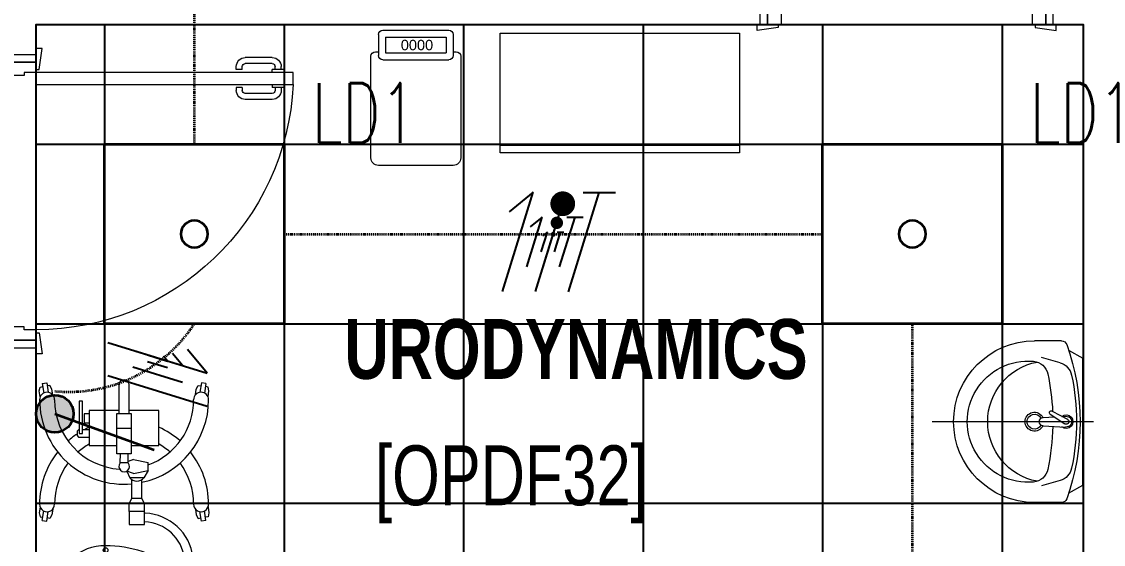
# Model space of a CAD drawing. Extents: x -12260 to 184725, y -29287 to 19916.
# Drawn here: x 34927 to 38543, y -10567 to -8820 of the extents above; entities that cross this region are included whole.
import ezdxf
from ezdxf.enums import TextEntityAlignment as Align

# ---------------------------------------------------------------- set-up
doc = ezdxf.new("R2010")
doc.units = 0
doc.header["$LTSCALE"] = 0.25
doc.linetypes.add('DASHDOT', pattern=[25.4, 12.7, -6.35, 0, -6.35])
for name, color, linetype, lineweight in [('01-First Floor-FUR$0$72_EGR_BASE_TEXT', 252, 'Continuous', 5), ('01-First Floor-FUR$0$LOADING', 253, 'Continuous', 5), ('01-First Floor-FUR$0$SANIT', 250, 'Continuous', 5), ('01-First Floor-FUR$0$Walls', 251, 'Continuous', 5), ('01-First Floor-FUR$0$Wooden Joinery', 251, 'Continuous', 5), ('E-LITE-CIRC-NUMB', 6, 'Continuous', 25), ('E-LITE-CLNG', 150, 'Continuous', 35), ('E-LITE-CLNG-CNDT', 6, 'DASHDOT', 35), ('E-LITE-CTRL', 6, 'Continuous', 25), ('E-LITE-IDEN', 6, 'Continuous', 25), ('E-LITE-SWCH @ 100', 3, 'Continuous', 35), ('E-POWR-WIRE', 6, 'Continuous', 25), ('E-POWR-WIRE @ 100', 6, 'Continuous', 25), ('E-POWR-WIRE @ 20', 6, 'Continuous', 25), ('E-POWR-WIRE @ 50', 6, 'Continuous', 25)]:
    doc.layers.add(name, color=color, linetype=linetype, lineweight=lineweight)
doc.layers.add('01-First Floor-FUR$0$FALSE CEILING', color=251, linetype='Continuous')
doc.styles.add('01-First Floor-FUR$0$Standard', font='arial.ttf')
doc.styles.add('01-First Floor-FUR$0$X3G_ENTITY_9EC9', font='swisscl.ttf', dxfattribs={"height": 0.2})
doc.styles.add('01-First Floor-FUR$0$X3G_ENTITY_9F38', font='swisscl.ttf', dxfattribs={"height": 0.2})
doc.styles.add('DC_SIMPLEX', font='SIMPLEX.shx', dxfattribs={"width": 0.7})

# ---------------------------------------------------------------- blocks, each defined once
blk = doc.blocks.new('*U34')
blk.add_hatch(color=256).paths.add_polyline_path([(-0.625, 0.625, 1), (-0.625, -0.625, 1)])
blk.add_line((-0.625, 0), (-3.947, 1.2))
blk.add_circle((-0.625, 0), 0.625)
at = {"layer": 'E-LITE-CTRL', "style": 'DC_SIMPLEX', "width": 0.7, "flags": 8}
blk.add_attdef('CONTROL', (-26.627, -10.116), '', height=2, rotation=360, dxfattribs=at)
at = {"layer": 'E-LITE-IDEN', "style": 'DC_SIMPLEX', "width": 0.7, "flags": 8}
blk.add_attdef('TYPE', text='', height=2, rotation=360, dxfattribs=at).set_placement((-31.991, -10.116), align=Align.RIGHT)
blk = doc.blocks.new('*U24')
blk.add_lwpolyline([(-300, 300), (-300, -300), (300, -300), (300, 300)], close=True)
blk.add_circle((0, 0), 45)
at = {"layer": 'E-LITE-CIRC-NUMB', "style": 'DC_SIMPLEX', "width": 0.7, "flags": 8}
blk.add_attdef('CIRCUIT', text='', height=200, rotation=0, dxfattribs=at).set_placement((-473.9, 300), align=Align.RIGHT)
at = {"layer": 'E-LITE-CTRL', "style": 'DC_SIMPLEX', "width": 0.7, "flags": 8}
blk.add_attdef('CONTROL', (1118.9, -935), '', height=200, rotation=360, dxfattribs=at)
at = {"layer": 'E-LITE-IDEN', "style": 'DC_SIMPLEX', "width": 0.7, "flags": 8}
blk.add_attdef('TYPE', (460.4, 457.6), '', height=200, rotation=360, dxfattribs=at)
blk = doc.blocks.new('*U45')
for p, q in [((-1.66, 0.515), (1.66, -0.515)), ((1.66, -0.515), (1.001, 0.287)), ((-1.663, -0.587), (1.658, -1.617))]:
    blk.add_line(p, q)
blk = doc.blocks.new('*U826')
at = {"layer": 'E-POWR-WIRE @ 100', "xscale": 100, "yscale": 100, "zscale": 100}
blk.add_blockref('*U45', (35381.8, -9944.2), dxfattribs=at)
at = {"layer": 'E-POWR-WIRE @ 20', "xscale": 20, "yscale": 20, "zscale": 20}
blk.add_blockref('*U45', (35381.8, -9944.2), dxfattribs=at)
at = {"layer": 'E-POWR-WIRE @ 50', "xscale": 50, "yscale": 50, "zscale": 50}
blk.add_blockref('*U45', (35381.8, -9944.2), dxfattribs=at)
blk = doc.blocks.new('*U39')
for p, q in [((-1.617, -1.658), (-0.587, 1.663)), ((-0.587, 1.663), (-1.389, 1.004)), ((-0.515, -1.66), (0.515, 1.66)), ((0.587, -1.663), (1.617, 1.658)), ((1.078, 1.659), (2.157, 1.657))]:
    blk.add_line(p, q)
at = {"const_width": 0.414}
blk.add_lwpolyline([(0.19, 1.278, 1), (0.604, 1.277, 1)], format="xyb", close=True, dxfattribs=at)
blk = doc.blocks.new('*U848')
at = {"layer": 'E-POWR-WIRE @ 100', "xscale": 100, "yscale": 100, "zscale": 100}
blk.add_blockref('*U39', (36696.6, -9556.6, -0.1), dxfattribs=at)
at = {"layer": 'E-POWR-WIRE @ 20', "xscale": 20, "yscale": 20, "zscale": 20}
blk.add_blockref('*U39', (36696.6, -9556.6, -0.1), dxfattribs=at)
at = {"layer": 'E-POWR-WIRE @ 50', "xscale": 50, "yscale": 50, "zscale": 50}
blk.add_blockref('*U39', (36696.6, -9556.6, -0.1), dxfattribs=at)
blk = doc.blocks.new('01-First Floor-FUR$0$A$C72370EFE')
at = {"layer": '01-First Floor-FUR$0$Wooden Joinery'}
for p, q in [((-0.01, -0.03), (-0.01, -0.07)), ((0, -0.03), (-0.01, -0.03)), ((0.04, -0.03), (0.05, -0.03)), ((0.05, -0.03), (0.05, -0.07)), ((-0.05, -0.07), (-0.05, -0.16)), ((-0.03, -0.07), (-0.03, -0.16)), ((-0.01, -0.04), (-0.02, -0.04)), ((-0.01, -0.06), (-0.02, -0.06)), ((0, -0.07), (-0.01, -0.07)), ((0.04, -0.07), (0.05, -0.07)), ((0.05, -0.04), (0.06, -0.04)), ((0.05, -0.06), (0.06, -0.06)), ((0.07, -0.07), (0.07, -0.16)), ((0.09, -0.07), (0.09, -0.16)), ((-0.01, -0.17), (-0.02, -0.17)), ((-0.01, -0.17), (-0.01, -0.19)), ((0.05, -0.17), (0.06, -0.17)), ((0.05, -0.17), (0.05, -0.19)), ((-0.01, -0.19), (-0.02, -0.19)), ((0.05, -0.19), (0.06, -0.19))]:
    blk.add_line(p, q, dxfattribs=at)
for centre, radius, start, end in [((-0.02, -0.07), 0.03, 90, 180), ((-0.02, -0.07), 0.01, 90, 180), ((0.06, -0.07), 0.03, 0, 90), ((0.06, -0.07), 0.01, 0, 90), ((-0.02, -0.16), 0.03, 180, 270), ((-0.02, -0.16), 0.01, 180, 270), ((0.06, -0.16), 0.01, 270, 0), ((0.06, -0.16), 0.03, 270, 0)]:
    blk.add_arc(centre, radius, start, end, dxfattribs=at)
blk = doc.blocks.new('01-First Floor-FUR$0$A$C5DAD61B4')
at = {"layer": '01-First Floor-FUR$0$Wooden Joinery'}
for points in [[(80, 959.1), (80, 969.1), (10, 979.1), (10, 959.1)], [(940, 959.1), (940, 969.1), (1010, 979.1), (1010, 959.1)], [(70, 859.1), (70, 849.1), (0, 839.1), (0, 859.1)], [(120, 859.1), (120, 0), (80, 0), (80, 859.1)], [(950, 859.1), (950, 849.1), (1020, 839.1), (1020, 859.1)]]:
    blk.add_lwpolyline(points, close=True, dxfattribs=at)
for points in [[(45, 859.1), (45, 959.1), (20, 959.1), (20, 859.1), (45, 859.1)], [(45, 859.1), (80, 859.1), (80, 899.1), (90, 899.1), (90, 959.1), (45, 959.1), (45, 859.1)], [(975, 859.1), (940, 859.1), (940, 899.1), (930, 899.1), (930, 959.1), (975, 959.1), (975, 859.1)], [(975, 859.1), (975, 959.1), (1000, 959.1), (1000, 859.1), (975, 859.1)]]:
    blk.add_lwpolyline(points, dxfattribs=at)
blk.add_arc((80, 859.1), 860, 272.666, 0, dxfattribs=at)
at = {"layer": '01-First Floor-FUR$0$Wooden Joinery', "xscale": 999.9999999998854, "yscale": 999.9999999998854, "zscale": 999.9999999998854, "rotation": 180}
blk.add_blockref('01-First Floor-FUR$0$A$C72370EFE', (120, 0), dxfattribs=at)
blk = doc.blocks.new('01-First Floor-FUR$0$HF13461A-P')
at = {"layer": '01-First Floor-FUR$0$LOADING'}
for p, q in [((0.0229, 0.4353), (0.0229, 0.3653)), ((0.2579, 0.4503), (0.0379, 0.4503)), ((0.2729, 0.4353), (0.2729, 0.3653)), ((0.2493, 0.4266), (0.0466, 0.4266)), ((0.0466, 0.4266), (0.0466, 0.3739)), ((0.2493, 0.4266), (0.2493, 0.3739)), ((-0.0021, 0.3628), (-0.0021, 0.0228)), ((0.0229, 0.3778), (0.0129, 0.3778)), ((0.2493, 0.3739), (0.0466, 0.3739)), ((0.2829, 0.3778), (0.2729, 0.3778)), ((0.2979, 0.0228), (0.2979, 0.3628)), ((0.2579, 0.3503), (0.0379, 0.3503)), ((0.0229, -0.0022), (0.2729, -0.0022))]:
    blk.add_line(p, q, dxfattribs=at)
for centre, radius, start, end in [((0.0379, 0.4353), 0.015, 90, 180), ((0.2579, 0.4353), 0.015, 0, 90), ((0.0129, 0.3628), 0.015, 90, 180), ((0.0379, 0.3653), 0.015, 180, 270), ((0.2579, 0.3653), 0.015, 270, 0), ((0.2829, 0.3628), 0.015, 0, 90), ((0.0229, 0.0228), 0.025, 180, 270), ((0.2729, 0.0228), 0.025, 270, 0)]:
    blk.add_arc(centre, radius, start, end, dxfattribs=at)
at = {"layer": '01-First Floor-FUR$0$LOADING', "style": '01-First Floor-FUR$0$Standard'}
blk.add_text('0000', height=0.03477, dxfattribs=at).set_placement((0.0901, 0.3829))
blk = doc.blocks.new('01-First Floor-FUR$0$GF21027-P')
at = {"layer": '01-First Floor-FUR$0$LOADING'}
for p, q in [((0.4, 0.4), (-0.4, 0.4)), ((-0.4, 0.4), (-0.4, 0)), ((0.4, 0), (0.4, 0.4)), ((-0.4, 0.025), (0.4, 0.025)), ((-0.4, 0), (0.4, 0))]:
    blk.add_line(p, q, dxfattribs=at)
blk = doc.blocks.new('01-First Floor-FUR$0$mobile light')
at = {"layer": '01-First Floor-FUR$0$LOADING'}
for p, q in [((1882.58, -498.29), (1882.35, -499.8)), ((1882.58, -498.29), (1885.78, -498.78)), ((1883.78, -497.56), (1883.65, -498.45)), ((1885.1, -497.29), (1883.78, -497.56)), ((1887.04, -497.59), (1885.1, -497.29)), ((1923.94, -497.59), (1925.88, -497.29)), ((1928.41, -498.29), (1925.2, -498.78)), ((1925.88, -497.29), (1927.2, -497.56)), ((1927.2, -497.56), (1927.33, -498.45)), ((1928.41, -498.29), (1928.63, -499.8)), ((1882.35, -499.8), (1885.55, -500.28)), ((1883.28, -500.85), (1883.42, -499.96)), ((1884.47, -501.5), (1883.28, -500.85)), ((1886.4, -501.79), (1884.47, -501.5)), ((1924.58, -501.79), (1926.52, -501.5)), ((1928.63, -499.8), (1925.43, -500.28)), ((1926.52, -501.5), (1927.7, -500.85)), ((1927.7, -500.85), (1927.56, -499.96)), ((1947.59, -502.62), (1941.09, -502.62)), ((1948.76, -501.94), (1947.59, -502.62)), ((1947.59, -502.62), (1947.59, -505.45)), ((1948.15, -506.5), (1952.41, -502.55)), ((1953.47, -501.94), (1948.76, -501.94)), ((1958.23, -506.5), (1953.47, -501.94)), ((1947.59, -505.45), (1941.09, -505.45)), ((1947.59, -505.45), (1948.15, -506.5)), ((1963.08, -509.67), (1943.3, -509.67)), ((1946.6, -512.08), (1948.15, -506.5)), ((1958.23, -506.5), (1948.15, -506.5)), ((1959.78, -512.08), (1958.23, -506.5)), ((1959.78, -512.08), (1946.6, -512.08)), ((1908.01, -522.53), (1909, -517.55)), ((1911.69, -517.55), (1909, -517.55)), ((1912.69, -522.53), (1911.69, -517.55)), ((1911.69, -517.55), (1914.17, -518.99)), ((1914.17, -518.99), (1914.17, -523.77)), ((1921.08, -519.69), (1914.74, -519.69)), ((1922.73, -518.8), (1921.08, -519.69)), ((1921.08, -519.69), (1921.08, -523.01)), ((1921.08, -519.69), (1921.08, -523.01)), ((1925.38, -518.8), (1922.73, -518.8)), ((1892.68, -523.97), (1883.05, -523.97)), ((1892.68, -528.06), (1892.68, -523.24)), ((1892.68, -523.24), (1906.16, -523.24)), ((1897.5, -528.06), (1897.5, -523.24)), ((1906.16, -523.24), (1906.16, -528.06)), ((1909.15, -524.25), (1906.16, -524.32)), ((1908.01, -522.53), (1908.62, -524.28)), ((1909.15, -524.25), (1909.15, -526.94)), ((1912.69, -522.53), (1911.9, -524.78)), ((1911.9, -524.78), (1914.17, -523.77)), ((1921.08, -523.01), (1914.77, -523.01)), ((1922.73, -523.93), (1921.08, -523.04)), ((1925.38, -523.93), (1922.73, -523.93)), ((1892.68, -527.34), (1883.05, -527.34)), ((1909.15, -526.94), (1906.16, -526.87)), ((1906.16, -528.06), (1892.68, -528.06)), ((1886.4, -549.48), (1884.47, -549.77)), ((1924.58, -549.48), (1926.52, -549.77)), ((1882.35, -551.47), (1885.55, -550.99)), ((1882.58, -552.98), (1882.35, -551.47)), ((1882.58, -552.98), (1885.78, -552.5)), ((1884.47, -549.77), (1883.28, -550.42)), ((1883.28, -550.42), (1883.42, -551.31)), ((1883.78, -553.71), (1883.65, -552.82)), ((1928.41, -552.98), (1925.2, -552.5)), ((1928.63, -551.47), (1925.43, -550.99)), ((1926.52, -549.77), (1927.7, -550.42)), ((1927.2, -553.71), (1927.33, -552.82)), ((1927.7, -550.42), (1927.56, -551.31)), ((1928.41, -552.98), (1928.63, -551.47)), ((1885.1, -553.98), (1883.78, -553.71)), ((1887.04, -553.69), (1885.1, -553.98)), ((1923.94, -553.69), (1925.88, -553.98)), ((1925.88, -553.98), (1927.2, -553.71))]:
    blk.add_line(p, q, dxfattribs=at)
for points in [[(1903.33, -523.24), (1903.33, -514.02), (1891.61, -514.02), (1891.61, -523.97)], [(1891.61, -527.34), (1891.61, -537.34), (1903.33, -537.34), (1903.33, -528.06)], [(1954.27, -524.55), (1954.27, -528.82), (1952.05, -528.82), (1952.05, -524.5)], [(1892.74, -537.34), (1892.74, -539.04), (1895.76, -539.04), (1895.76, -537.34)], [(1898.05, -537.34), (1898.05, -539.5)], [(1898.05, -540.63), (1898.05, -540.87), (1898.53, -541.35), (1900.02, -541.35), (1900.5, -540.87), (1900.5, -537.34)]]:
    blk.add_lwpolyline(points, dxfattribs=at)
for points in [[(1929.78, -518.8), (1925.38, -518.8), (1925.38, -523.93), (1929.78, -523.93)], [(1899.3, -539.5), (1888.5, -539.5), (1888.5, -540.63), (1899.3, -540.63)]]:
    blk.add_lwpolyline(points, close=True, dxfattribs=at)
for centre, radius in [((1945.96, -511.25), 0.793), ((1960.42, -511.25), 0.793), ((1953.01, -531.79), 8.32), ((1953.01, -531.79), 7.35), ((1938.31, -531.85), 0.793), ((1968.07, -531.85), 0.793), ((1953.19, -546.77), 0.793)]:
    blk.add_circle(centre, radius, dxfattribs=at)
for centre, radius, start, end in [((1888.02, -499.89), 2.5, 90, 270), ((1888.02, -525.64), 28.25, 12.1463, 90), ((1922.96, -525.64), 28.25, 90, 128.2073), ((1922.96, -499.89), 2.5, 270, 90), ((1888.02, -525.64), 23.25, 20.3387, 90), ((1922.96, -525.64), 23.25, 90, 126.3743), ((1942.82, -519.31), 16.86, 97.1293, 177.6115), ((1942.82, -519.31), 13.97, 97.1293, 177.6115), ((1922.96, -525.64), 28.25, 138.4974, 155.7305), ((1980.13, -532.49), 43.32, 148.2167, 181.2501), ((1926.25, -532.49), 43.32, 358.7499, 31.7833), ((1922.96, -525.64), 23.25, 138.7224, 150.0382), ((1946.6, -514.96), 2.89, 90, 152.4092), ((1959.78, -514.96), 2.89, 27.5908, 90), ((1980.13, -532.49), 40.72, 152.4092, 181.2501), ((1926.25, -532.49), 40.72, 358.7499, 27.5908), ((1911.94, -521.38), 3.27, 313.0112, 46.9888), ((1883.05, -525.65), 1.68, 90, 270), ((1888.02, -525.64), 28.25, 270, 5.3386), ((1910.32, -525.6), 1.78, 229.0673, 130.9327), ((1888.02, -525.64), 23.25, 270, 356.3184), ((1953.19, -531.93), 16.44, 185.2361, 354.7639), ((1953.19, -531.93), 13.84, 185.2361, 354.7639), ((1922.96, -525.64), 28.25, 204.483, 208.105), ((1922.96, -525.64), 23.25, 210.2349, 221.2776), ((1922.96, -525.64), 28.25, 213.7985, 221.5026), ((1922.96, -525.64), 23.25, 233.6257, 270), ((1888.02, -551.39), 2.5, 90, 270), ((1922.96, -525.64), 28.25, 231.7927, 270), ((1922.96, -551.39), 2.5, 270, 90)]:
    blk.add_arc(centre, radius, start, end, dxfattribs=at)
blk = doc.blocks.new('01-First Floor-FUR$0$lav-manta 60')
at = {"layer": '01-First Floor-FUR$0$SANIT'}
for p, q in [((-0.2658, -0.0529), (-0.2358, 0)), ((-0.2358, 0), (0.2358, 0)), ((0, 0.04), (0, -0.56)), ((0.2658, -0.0529), (0.2358, 0)), ((-0.3, -0.0789), (-0.3, -0.18)), ((-0.015, -0.1473), (-0.0199, -0.064)), ((0.0274, -0.121), (-0.0078, -0.0673)), ((0.0389, -0.1142), (0.0087, -0.0575)), ((0.0191, -0.077), (0.0199, -0.064)), ((0.3, -0.0789), (0.3, -0.18)), ((-0.2185, -0.0841), (-0.2383, -0.1537)), ((0.015, -0.1473), (0.0174, -0.1057)), ((0.2185, -0.0841), (0.2383, -0.1537))]:
    blk.add_line(p, q, dxfattribs=at)
for centre, radius, start, end in [((0, -0.8557), 0.8457, 70.1771, 109.8229), ((0, -0.8696), 0.8457, 78.1914, 101.8086), ((0, -0.0617), 0.025, 320.7474, 220.368), ((-0.28, -0.0789), 0.02, 109.8229, 180), ((-0.1608, -0.1006), 0.06, 101.8086, 164.0794), ((0, -0.0617), 0.02, 353.2671, 186.682), ((0, -0.0617), 0.00966, 25.4127, 215.9577), ((0.1608, -0.1006), 0.06, 15.9206, 78.1914), ((0.28, -0.0789), 0.02, 0, 70.1771), ((0, -0.9572), 0.8457, 91.1572, 102.0883), ((0, -0.9572), 0.8457, 88.5486, 88.844), ((0.0332, -0.1176), 0.00666, 210.6852, 30.6852), ((0, -0.9572), 0.8457, 77.9117, 87.4274), ((-0.1645, -0.189), 0.06, 102.0883, 174.8142), ((0, -0.18), 0.035, 115.3106, 64.6894), ((0, -0.18), 0.0275, 117.1496, 62.8504), ((0, -0.1473), 0.015, 180, 0), ((0.1645, -0.189), 0.06, 5.1858, 77.9117), ((0, -0.18), 0.3, 180, 0), ((0, -0.2039), 0.2252, 174.8142, 5.1858), ((0, -0.1282), 0.2252, 190.6097, 349.3903)]:
    blk.add_arc(centre, radius, start, end, dxfattribs=at)
blk = doc.blocks.new('01-First Floor-FUR')
at = {"layer": '01-First Floor-FUR$0$FALSE CEILING', "linetype": 'Continuous'}
for p, q in [((35206, -12830), (35206, -8830)), ((35806, -12830), (35806, -8830)), ((36406, -12830), (36406, -8830)), ((37006, -12830), (37006, -8830)), ((37606, -12830), (37606, -8830)), ((38206, -12830), (38206, -8830)), ((34976, -9230), (38476, -9230)), ((34976, -9830), (38476, -9830)), ((34976, -10430), (38476, -10430))]:
    blk.add_line(p, q, dxfattribs=at)
at = {"layer": '01-First Floor-FUR$0$FALSE CEILING'}
blk.add_lwpolyline([(34976, -12830), (34976, -10710), (34976, -10710), (34976, -8830), (38476, -8830), (38476, -12830), (34976, -12830)], dxfattribs=at)
at = {"layer": '01-First Floor-FUR$0$Walls'}
for p, q in [((34976, -8930), (34976, -8830)), ((34976, -8830), (37396, -8830)), ((38376, -8830), (38476, -8830)), ((38476, -8830), (38476, -12830)), ((34876, -8930), (34976, -8930)), ((34876, -9910), (34976, -9910)), ((34976, -9910), (34976, -10610))]:
    blk.add_line(p, q, dxfattribs=at)
at = {"layer": '01-First Floor-FUR$0$LOADING', "lineweight": 0, "xscale": -1000, "yscale": 1000, "zscale": 1000}
blk.add_blockref('01-First Floor-FUR$0$HF13461A-P', (36393.1, -9298.5, -0.2), dxfattribs=at)
at = {"layer": '01-First Floor-FUR$0$LOADING', "color": 1, "xscale": -1000, "yscale": 1000, "zscale": 1000, "rotation": 359.9999999790884}
blk.add_blockref('01-First Floor-FUR$0$GF21027-P', (36927.1, -9258.8, -0.1), dxfattribs=at)
at = {"layer": '01-First Floor-FUR$0$LOADING', "xscale": 10, "yscale": 10, "zscale": 10, "rotation": 269.9999999999999}
blk.add_blockref('01-First Floor-FUR$0$mobile light', (40526.4, 8796.3, -0.2), dxfattribs=at)
at = {"layer": '01-First Floor-FUR$0$SANIT', "xscale": -900.000000000201, "yscale": 900.000000000201, "zscale": 900.000000000201, "rotation": 270}
blk.add_blockref('01-First Floor-FUR$0$lav-manta 60', (38474.9, -10157.3), dxfattribs=at)
at = {"layer": '01-First Floor-FUR$0$Wooden Joinery', "rotation": 180}
blk.add_blockref('01-First Floor-FUR$0$A$C5DAD61B4', (38396, -7870.9), dxfattribs=at)
at = {"layer": '01-First Floor-FUR$0$Wooden Joinery', "xscale": -1, "rotation": 90}
blk.add_blockref('01-First Floor-FUR$0$A$C5DAD61B4', (35835.1, -8910), dxfattribs=at)
at = {"layer": '01-First Floor-FUR$0$72_EGR_BASE_TEXT', "char_height": 200, "attachment_point": 2}
for s, insert, style in [('{\\fSwis721 LtCn BT|b1|i0|c0|p34;URODYNAMICS}', (36780.6, -9814.3, 0), '01-First Floor-FUR$0$X3G_ENTITY_9EC9'), ('[OPDF32]', (36564.5, -10236.6, 0), '01-First Floor-FUR$0$X3G_ENTITY_9F38')]:
    blk.add_mtext(s, dxfattribs=dict(at, insert=insert, style=style))

msp = doc.modelspace()

# ---------------------------------------------------------------- linework, layer by layer
at = {"layer": 'E-LITE-CLNG-CNDT', "elevation": -0.1}
for points in [[(35504.9, -9230), (35504.9, -7920, -0.414214), (35604.9, -7820), (35826, -7820)], [(35038, -10055.4, 0.278109), (35504.9, -9830, 1.677334)]]:
    msp.add_lwpolyline(points, format="xyb", dxfattribs=at)
for points in [[(35804.9, -9530), (37604.9, -9530)], [(37904.9, -11630), (37904.9, -9830)]]:
    msp.add_lwpolyline(points, dxfattribs=at)

# ---------------------------------------------------------------- block references
at = {"layer": 'E-LITE-CLNG'}
ref = msp.add_blockref('*U24', (35504.9, -9530, -0.1), dxfattribs=dict(at, xscale=-1))
ref.add_attrib('TYPE', 'LD1', (35898.4, -9225.5, -0.1), dxfattribs={"layer": 'E-LITE-IDEN', "height": 200, "rotation": 0, "style": 'DC_SIMPLEX', "width": 0.7, "flags": 8})
ref = msp.add_blockref('*U24', (37904.9, -9530, -0.1), dxfattribs=dict(at, xscale=-1))
ref.add_attrib('TYPE', 'LD1', (38298.4, -9225.5, -0.1), dxfattribs={"layer": 'E-LITE-IDEN', "height": 200, "rotation": 0, "style": 'DC_SIMPLEX', "width": 0.7, "flags": 8})
at = {"layer": 'E-LITE-CLNG-CNDT'}
msp.add_blockref('01-First Floor-FUR', (0, 0), dxfattribs=at)
at = {"layer": 'E-LITE-SWCH @ 100', "xscale": 100, "yscale": 100, "zscale": 100, "rotation": 180}
msp.add_blockref('*U34', (34976, -10131), dxfattribs=at)
at = {"layer": 'E-POWR-WIRE'}
for name in ['*U848', '*U826']:
    msp.add_blockref(name, (0, 0), dxfattribs=at)

doc.saveas('drawing.dxf')
